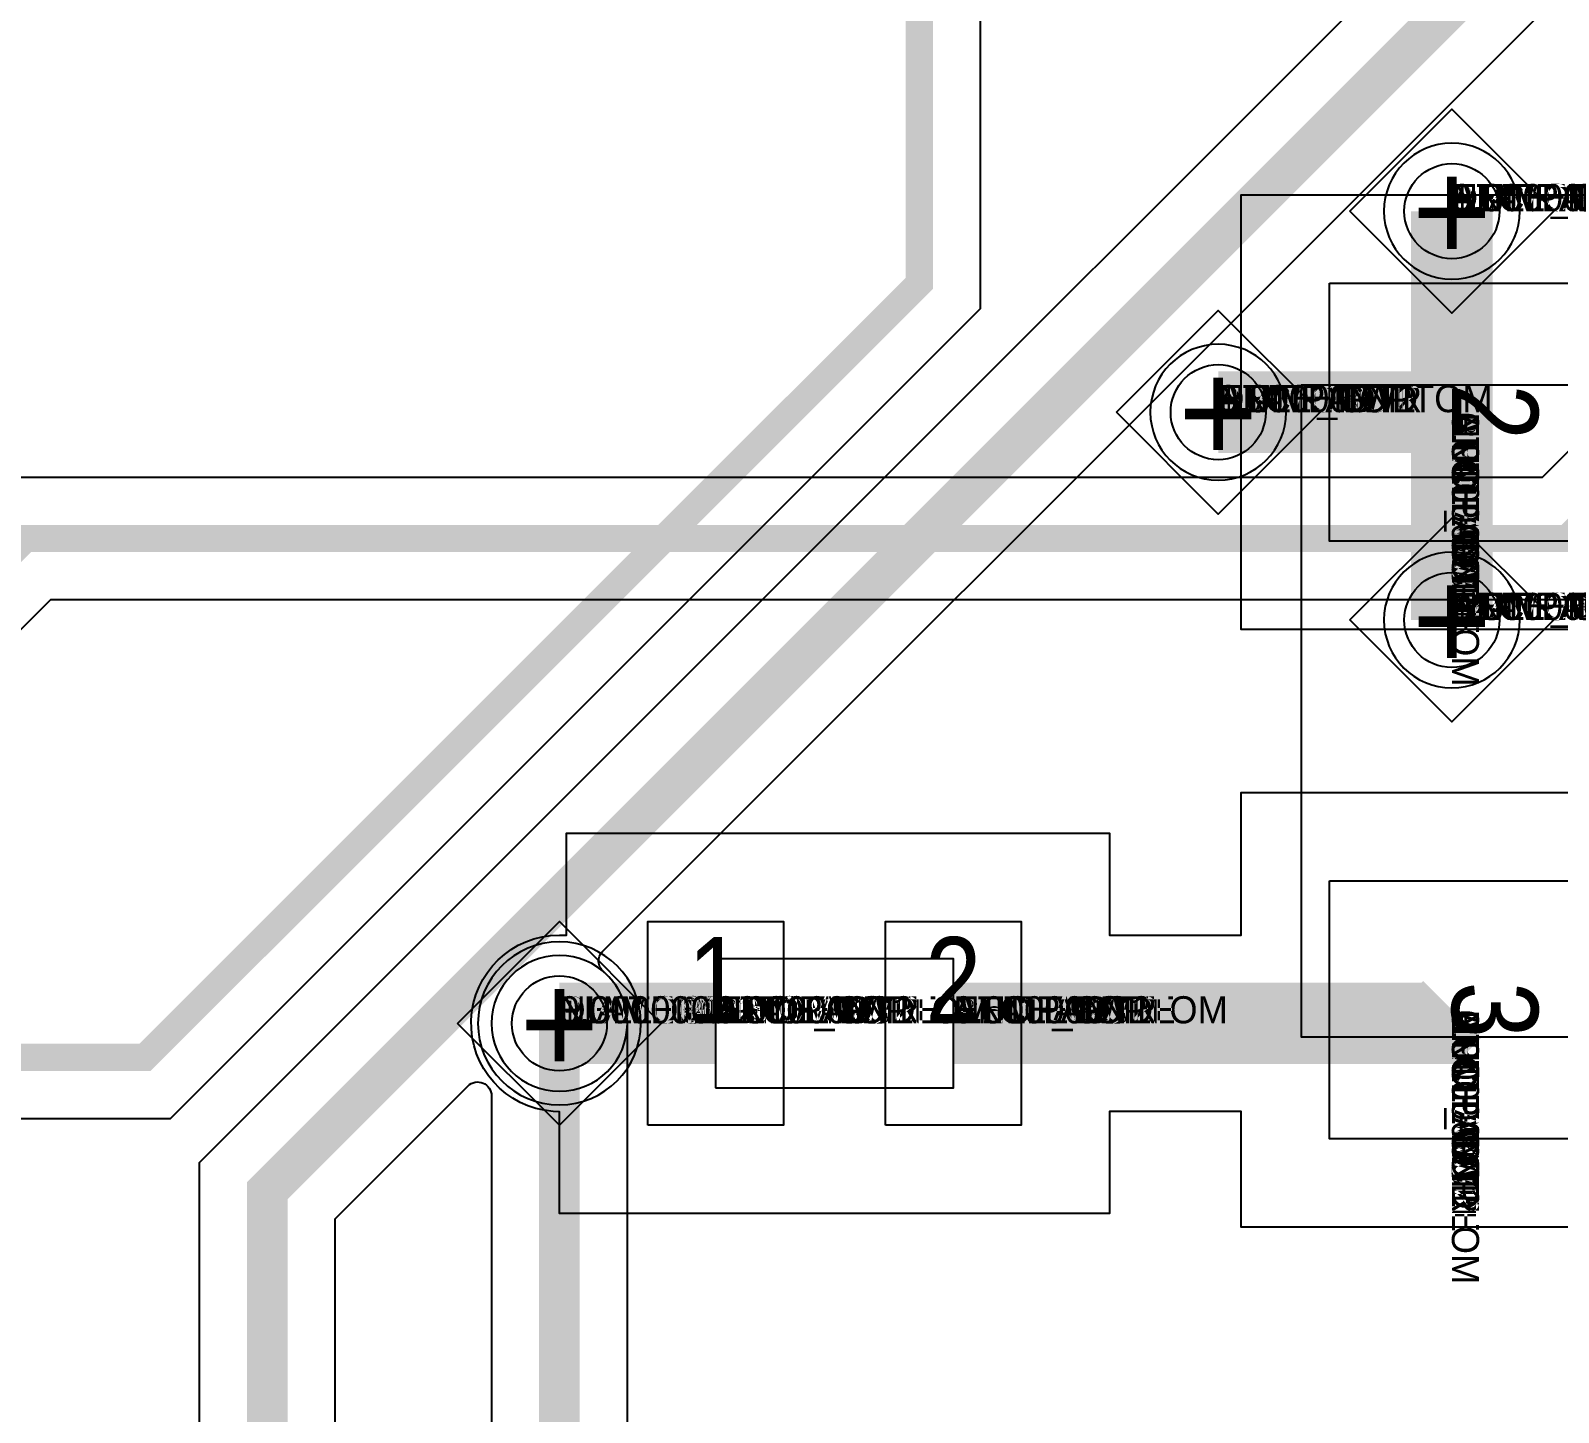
# Model space of a CAD drawing. Extents: x 0 to 323, y 0 to 320.
# Drawn here: x 72.96 to 84.2, y 88.64 to 98.81 of the extents above; entities that cross this region are included whole.
import ezdxf
from ezdxf.enums import TextEntityAlignment as Align

# ---------------------------------------------------------------- set-up
doc = ezdxf.new("R2010")
doc.units = 0
doc.header["$MEASUREMENT"] = 0
doc.layers.get('0').update_dxf_attribs({"linetype": 'CONTINUOUS'})
for name, color, linetype in [('CDN_FIGURES', 7, 'CONTINUOUS'), ('ETCH_BOTTOM', 7, 'CONTINUOUS'), ('ETCH_GND', 3, 'CONTINUOUS'), ('ETCH_INT1', 4, 'CONTINUOUS'), ('ETCH_INT2', 5, 'CONTINUOUS'), ('ETCH_PWR', 6, 'CONTINUOUS'), ('ETCH_TOP', 2, 'CONTINUOUS'), ('MANUFACTURING_NCLEGEND-1-6', 8, 'CONTINUOUS'), ('PACKAGE_GEOMETRY_ASSEMBLY_TOP', 11, 'CONTINUOUS'), ('PACKAGE_GEOMETRY_PIN_NUMBER', 9, 'CONTINUOUS')]:
    doc.layers.add(name, color=color, linetype=linetype)

# ---------------------------------------------------------------- blocks, each defined once
blk = doc.blocks.new('PAD_INFO')
for tag in ['SHAPE_TYPE', 'PAD_HEIGHT', 'PAD_LAYER', 'PAD_TYPE', 'PAD_WIDTH']:
    blk.add_attdef(tag, (0, 0), '', height=0.2)
at = {"flags": 2}
blk.add_attdef('CDN_TYPE', (0, 0), '', height=0.2, dxfattribs=at)
blk = doc.blocks.new('DRILL_INFO')
at = {"flags": 2}
blk.add_attdef('CDN_TYPE', (0, 0), '', height=0.2, dxfattribs=at)
for tag in ['FSHAPE', 'FCHAR', 'DRILL_HEIGHT', 'DIAMETER', 'PLATED', 'DRILL_WIDTH']:
    blk.add_attdef(tag, (0, 0), '', height=0.2)
blk = doc.blocks.new('VIA0700X0300')
at = {"layer": 'ETCH_BOTTOM'}
blk.add_circle((0, 0), 0.35, dxfattribs=at)
at = {"layer": 'ETCH_GND'}
blk.add_circle((0, 0), 0.35, dxfattribs=at)
at = {"layer": 'ETCH_INT1'}
blk.add_circle((0, 0), 0.35, dxfattribs=at)
at = {"layer": 'ETCH_INT2'}
blk.add_circle((0, 0), 0.35, dxfattribs=at)
at = {"layer": 'ETCH_PWR'}
blk.add_circle((0, 0), 0.35, dxfattribs=at)
at = {"layer": 'ETCH_TOP'}
blk.add_circle((0, 0), 0.35, dxfattribs=at)
ref = blk.add_blockref('PAD_INFO', (0, 0))
ref.add_attrib('PAD_LAYER', 'ETCH_TOP', (0, 0), dxfattribs={"height": 0.2})
ref.add_attrib('SHAPE_TYPE', 'NULL', (0, 0), dxfattribs={"height": 0.2})
ref.add_attrib('PAD_TYPE', 'ANTIPAD', (0, 0), dxfattribs={"height": 0.2})
ref.add_attrib('PAD_WIDTH', '0.000000', (0, 0), dxfattribs={"height": 0.2})
ref.add_attrib('PAD_HEIGHT', '0.000000', (0, 0), dxfattribs={"height": 0.2})
ref = blk.add_blockref('PAD_INFO', (0, 0))
ref.add_attrib('PAD_LAYER', 'ETCH_GND', (0, 0), dxfattribs={"height": 0.2})
ref.add_attrib('SHAPE_TYPE', 'NULL', (0, 0), dxfattribs={"height": 0.2})
ref.add_attrib('PAD_TYPE', 'ANTIPAD', (0, 0), dxfattribs={"height": 0.2})
ref.add_attrib('PAD_WIDTH', '0.000000', (0, 0), dxfattribs={"height": 0.2})
ref.add_attrib('PAD_HEIGHT', '0.000000', (0, 0), dxfattribs={"height": 0.2})
ref = blk.add_blockref('PAD_INFO', (0, 0))
ref.add_attrib('PAD_LAYER', 'ETCH_INT1', (0, 0), dxfattribs={"height": 0.2})
ref.add_attrib('SHAPE_TYPE', 'NULL', (0, 0), dxfattribs={"height": 0.2})
ref.add_attrib('PAD_TYPE', 'ANTIPAD', (0, 0), dxfattribs={"height": 0.2})
ref.add_attrib('PAD_WIDTH', '0.000000', (0, 0), dxfattribs={"height": 0.2})
ref.add_attrib('PAD_HEIGHT', '0.000000', (0, 0), dxfattribs={"height": 0.2})
ref = blk.add_blockref('PAD_INFO', (0, 0))
ref.add_attrib('PAD_LAYER', 'ETCH_INT2', (0, 0), dxfattribs={"height": 0.2})
ref.add_attrib('SHAPE_TYPE', 'NULL', (0, 0), dxfattribs={"height": 0.2})
ref.add_attrib('PAD_TYPE', 'ANTIPAD', (0, 0), dxfattribs={"height": 0.2})
ref.add_attrib('PAD_WIDTH', '0.000000', (0, 0), dxfattribs={"height": 0.2})
ref.add_attrib('PAD_HEIGHT', '0.000000', (0, 0), dxfattribs={"height": 0.2})
ref = blk.add_blockref('PAD_INFO', (0, 0))
ref.add_attrib('PAD_LAYER', 'ETCH_PWR', (0, 0), dxfattribs={"height": 0.2})
ref.add_attrib('SHAPE_TYPE', 'NULL', (0, 0), dxfattribs={"height": 0.2})
ref.add_attrib('PAD_TYPE', 'ANTIPAD', (0, 0), dxfattribs={"height": 0.2})
ref.add_attrib('PAD_WIDTH', '0.000000', (0, 0), dxfattribs={"height": 0.2})
ref.add_attrib('PAD_HEIGHT', '0.000000', (0, 0), dxfattribs={"height": 0.2})
ref = blk.add_blockref('PAD_INFO', (0, 0))
ref.add_attrib('PAD_LAYER', 'ETCH_BOTTOM', (0, 0), dxfattribs={"height": 0.2})
ref.add_attrib('SHAPE_TYPE', 'NULL', (0, 0), dxfattribs={"height": 0.2})
ref.add_attrib('PAD_TYPE', 'ANTIPAD', (0, 0), dxfattribs={"height": 0.2})
ref.add_attrib('PAD_WIDTH', '0.000000', (0, 0), dxfattribs={"height": 0.2})
ref.add_attrib('PAD_HEIGHT', '0.000000', (0, 0), dxfattribs={"height": 0.2})
ref = blk.add_blockref('PAD_INFO', (0, 0))
ref.add_attrib('PAD_LAYER', 'ETCH_TOP', (0, 0), dxfattribs={"height": 0.2})
ref.add_attrib('SHAPE_TYPE', 'NULL', (0, 0), dxfattribs={"height": 0.2})
ref.add_attrib('PAD_TYPE', 'THERMAL', (0, 0), dxfattribs={"height": 0.2})
ref.add_attrib('PAD_WIDTH', '0.000000', (0, 0), dxfattribs={"height": 0.2})
ref.add_attrib('PAD_HEIGHT', '0.000000', (0, 0), dxfattribs={"height": 0.2})
ref = blk.add_blockref('PAD_INFO', (0, 0))
ref.add_attrib('PAD_LAYER', 'ETCH_GND', (0, 0), dxfattribs={"height": 0.2})
ref.add_attrib('SHAPE_TYPE', 'NULL', (0, 0), dxfattribs={"height": 0.2})
ref.add_attrib('PAD_TYPE', 'THERMAL', (0, 0), dxfattribs={"height": 0.2})
ref.add_attrib('PAD_WIDTH', '0.000000', (0, 0), dxfattribs={"height": 0.2})
ref.add_attrib('PAD_HEIGHT', '0.000000', (0, 0), dxfattribs={"height": 0.2})
ref = blk.add_blockref('PAD_INFO', (0, 0))
ref.add_attrib('PAD_LAYER', 'ETCH_INT1', (0, 0), dxfattribs={"height": 0.2})
ref.add_attrib('SHAPE_TYPE', 'NULL', (0, 0), dxfattribs={"height": 0.2})
ref.add_attrib('PAD_TYPE', 'THERMAL', (0, 0), dxfattribs={"height": 0.2})
ref.add_attrib('PAD_WIDTH', '0.000000', (0, 0), dxfattribs={"height": 0.2})
ref.add_attrib('PAD_HEIGHT', '0.000000', (0, 0), dxfattribs={"height": 0.2})
ref = blk.add_blockref('PAD_INFO', (0, 0))
ref.add_attrib('PAD_LAYER', 'ETCH_INT2', (0, 0), dxfattribs={"height": 0.2})
ref.add_attrib('SHAPE_TYPE', 'NULL', (0, 0), dxfattribs={"height": 0.2})
ref.add_attrib('PAD_TYPE', 'THERMAL', (0, 0), dxfattribs={"height": 0.2})
ref.add_attrib('PAD_WIDTH', '0.000000', (0, 0), dxfattribs={"height": 0.2})
ref.add_attrib('PAD_HEIGHT', '0.000000', (0, 0), dxfattribs={"height": 0.2})
ref = blk.add_blockref('PAD_INFO', (0, 0))
ref.add_attrib('PAD_LAYER', 'ETCH_PWR', (0, 0), dxfattribs={"height": 0.2})
ref.add_attrib('SHAPE_TYPE', 'NULL', (0, 0), dxfattribs={"height": 0.2})
ref.add_attrib('PAD_TYPE', 'THERMAL', (0, 0), dxfattribs={"height": 0.2})
ref.add_attrib('PAD_WIDTH', '0.000000', (0, 0), dxfattribs={"height": 0.2})
ref.add_attrib('PAD_HEIGHT', '0.000000', (0, 0), dxfattribs={"height": 0.2})
ref = blk.add_blockref('PAD_INFO', (0, 0))
ref.add_attrib('PAD_LAYER', 'ETCH_BOTTOM', (0, 0), dxfattribs={"height": 0.2})
ref.add_attrib('SHAPE_TYPE', 'NULL', (0, 0), dxfattribs={"height": 0.2})
ref.add_attrib('PAD_TYPE', 'THERMAL', (0, 0), dxfattribs={"height": 0.2})
ref.add_attrib('PAD_WIDTH', '0.000000', (0, 0), dxfattribs={"height": 0.2})
ref.add_attrib('PAD_HEIGHT', '0.000000', (0, 0), dxfattribs={"height": 0.2})
ref = blk.add_blockref('PAD_INFO', (0, 0))
ref.add_attrib('PAD_LAYER', 'ETCH_TOP', (0, 0), dxfattribs={"height": 0.2})
ref.add_attrib('SHAPE_TYPE', 'CIRCLE', (0, 0), dxfattribs={"height": 0.2})
ref.add_attrib('PAD_TYPE', 'REGULAR', (0, 0), dxfattribs={"height": 0.2})
ref.add_attrib('PAD_WIDTH', '0.700000', (0, 0), dxfattribs={"height": 0.2})
ref.add_attrib('PAD_HEIGHT', '0.700000', (0, 0), dxfattribs={"height": 0.2})
ref = blk.add_blockref('PAD_INFO', (0, 0))
ref.add_attrib('PAD_LAYER', 'ETCH_GND', (0, 0), dxfattribs={"height": 0.2})
ref.add_attrib('SHAPE_TYPE', 'CIRCLE', (0, 0), dxfattribs={"height": 0.2})
ref.add_attrib('PAD_TYPE', 'REGULAR', (0, 0), dxfattribs={"height": 0.2})
ref.add_attrib('PAD_WIDTH', '0.700000', (0, 0), dxfattribs={"height": 0.2})
ref.add_attrib('PAD_HEIGHT', '0.700000', (0, 0), dxfattribs={"height": 0.2})
ref = blk.add_blockref('PAD_INFO', (0, 0))
ref.add_attrib('PAD_LAYER', 'ETCH_INT1', (0, 0), dxfattribs={"height": 0.2})
ref.add_attrib('SHAPE_TYPE', 'CIRCLE', (0, 0), dxfattribs={"height": 0.2})
ref.add_attrib('PAD_TYPE', 'REGULAR', (0, 0), dxfattribs={"height": 0.2})
ref.add_attrib('PAD_WIDTH', '0.700000', (0, 0), dxfattribs={"height": 0.2})
ref.add_attrib('PAD_HEIGHT', '0.700000', (0, 0), dxfattribs={"height": 0.2})
ref = blk.add_blockref('PAD_INFO', (0, 0))
ref.add_attrib('PAD_LAYER', 'ETCH_INT2', (0, 0), dxfattribs={"height": 0.2})
ref.add_attrib('SHAPE_TYPE', 'CIRCLE', (0, 0), dxfattribs={"height": 0.2})
ref.add_attrib('PAD_TYPE', 'REGULAR', (0, 0), dxfattribs={"height": 0.2})
ref.add_attrib('PAD_WIDTH', '0.700000', (0, 0), dxfattribs={"height": 0.2})
ref.add_attrib('PAD_HEIGHT', '0.700000', (0, 0), dxfattribs={"height": 0.2})
ref = blk.add_blockref('PAD_INFO', (0, 0))
ref.add_attrib('PAD_LAYER', 'ETCH_PWR', (0, 0), dxfattribs={"height": 0.2})
ref.add_attrib('SHAPE_TYPE', 'CIRCLE', (0, 0), dxfattribs={"height": 0.2})
ref.add_attrib('PAD_TYPE', 'REGULAR', (0, 0), dxfattribs={"height": 0.2})
ref.add_attrib('PAD_WIDTH', '0.700000', (0, 0), dxfattribs={"height": 0.2})
ref.add_attrib('PAD_HEIGHT', '0.700000', (0, 0), dxfattribs={"height": 0.2})
ref = blk.add_blockref('PAD_INFO', (0, 0))
ref.add_attrib('PAD_LAYER', 'ETCH_BOTTOM', (0, 0), dxfattribs={"height": 0.2})
ref.add_attrib('SHAPE_TYPE', 'CIRCLE', (0, 0), dxfattribs={"height": 0.2})
ref.add_attrib('PAD_TYPE', 'REGULAR', (0, 0), dxfattribs={"height": 0.2})
ref.add_attrib('PAD_WIDTH', '0.700000', (0, 0), dxfattribs={"height": 0.2})
ref.add_attrib('PAD_HEIGHT', '0.700000', (0, 0), dxfattribs={"height": 0.2})
ref = blk.add_blockref('DRILL_INFO', (0, 0))
ref.add_attrib('DIAMETER', '0.300000', (0, 0), dxfattribs={"height": 0.2})
ref.add_attrib('PLATED', 'PLATED', (0, 0), dxfattribs={"height": 0.2})
ref.add_attrib('FSHAPE', 'DIAMOND', (0, 0), dxfattribs={"height": 0.2})
ref.add_attrib('FCHAR', '+', (0, 0), dxfattribs={"height": 0.2})
ref.add_attrib('DRILL_WIDTH', '1.500000', (0, 0), dxfattribs={"height": 0.2})
ref.add_attrib('DRILL_HEIGHT', '1.500000', (0, 0), dxfattribs={"height": 0.2})
for tag in ['CDN_TYPE', 'PIN']:
    blk.add_attdef(tag, (0, 0), '', height=0.2)
at = {"flags": 2}
for tag in ['PSTKNAME', 'BBV']:
    blk.add_attdef(tag, (0, 0), '', height=0.2, dxfattribs=at)
blk = doc.blocks.new('FIGURE_DIAMOND')
at = {"layer": 'CDN_FIGURES'}
blk.add_lwpolyline([(-0.5, 0), (0, 0.5), (0.5, 0), (0, -0.5)], close=True, dxfattribs=at)
blk = doc.blocks.new('RC1900X1800TS')
at = {"layer": 'ETCH_TOP'}
blk.add_lwpolyline([(-0.95, -0.9), (-0.95, 0.9), (0.95, 0.9), (0.95, -0.9)], close=True, dxfattribs=at)
ref = blk.add_blockref('PAD_INFO', (0, 0))
ref.add_attrib('PAD_LAYER', 'ETCH_TOP', (0, 0), dxfattribs={"height": 0.2})
ref.add_attrib('SHAPE_TYPE', 'NULL', (0, 0), dxfattribs={"height": 0.2})
ref.add_attrib('PAD_TYPE', 'ANTIPAD', (0, 0), dxfattribs={"height": 0.2})
ref.add_attrib('PAD_WIDTH', '0.000000', (0, 0), dxfattribs={"height": 0.2})
ref.add_attrib('PAD_HEIGHT', '0.000000', (0, 0), dxfattribs={"height": 0.2})
ref = blk.add_blockref('PAD_INFO', (0, 0))
ref.add_attrib('PAD_LAYER', 'ETCH_GND', (0, 0), dxfattribs={"height": 0.2})
ref.add_attrib('SHAPE_TYPE', 'NULL', (0, 0), dxfattribs={"height": 0.2})
ref.add_attrib('PAD_TYPE', 'ANTIPAD', (0, 0), dxfattribs={"height": 0.2})
ref.add_attrib('PAD_WIDTH', '0.000000', (0, 0), dxfattribs={"height": 0.2})
ref.add_attrib('PAD_HEIGHT', '0.000000', (0, 0), dxfattribs={"height": 0.2})
ref = blk.add_blockref('PAD_INFO', (0, 0))
ref.add_attrib('PAD_LAYER', 'ETCH_INT1', (0, 0), dxfattribs={"height": 0.2})
ref.add_attrib('SHAPE_TYPE', 'NULL', (0, 0), dxfattribs={"height": 0.2})
ref.add_attrib('PAD_TYPE', 'ANTIPAD', (0, 0), dxfattribs={"height": 0.2})
ref.add_attrib('PAD_WIDTH', '0.000000', (0, 0), dxfattribs={"height": 0.2})
ref.add_attrib('PAD_HEIGHT', '0.000000', (0, 0), dxfattribs={"height": 0.2})
ref = blk.add_blockref('PAD_INFO', (0, 0))
ref.add_attrib('PAD_LAYER', 'ETCH_INT2', (0, 0), dxfattribs={"height": 0.2})
ref.add_attrib('SHAPE_TYPE', 'NULL', (0, 0), dxfattribs={"height": 0.2})
ref.add_attrib('PAD_TYPE', 'ANTIPAD', (0, 0), dxfattribs={"height": 0.2})
ref.add_attrib('PAD_WIDTH', '0.000000', (0, 0), dxfattribs={"height": 0.2})
ref.add_attrib('PAD_HEIGHT', '0.000000', (0, 0), dxfattribs={"height": 0.2})
ref = blk.add_blockref('PAD_INFO', (0, 0))
ref.add_attrib('PAD_LAYER', 'ETCH_PWR', (0, 0), dxfattribs={"height": 0.2})
ref.add_attrib('SHAPE_TYPE', 'NULL', (0, 0), dxfattribs={"height": 0.2})
ref.add_attrib('PAD_TYPE', 'ANTIPAD', (0, 0), dxfattribs={"height": 0.2})
ref.add_attrib('PAD_WIDTH', '0.000000', (0, 0), dxfattribs={"height": 0.2})
ref.add_attrib('PAD_HEIGHT', '0.000000', (0, 0), dxfattribs={"height": 0.2})
ref = blk.add_blockref('PAD_INFO', (0, 0))
ref.add_attrib('PAD_LAYER', 'ETCH_BOTTOM', (0, 0), dxfattribs={"height": 0.2})
ref.add_attrib('SHAPE_TYPE', 'NULL', (0, 0), dxfattribs={"height": 0.2})
ref.add_attrib('PAD_TYPE', 'ANTIPAD', (0, 0), dxfattribs={"height": 0.2})
ref.add_attrib('PAD_WIDTH', '0.000000', (0, 0), dxfattribs={"height": 0.2})
ref.add_attrib('PAD_HEIGHT', '0.000000', (0, 0), dxfattribs={"height": 0.2})
ref = blk.add_blockref('PAD_INFO', (0, 0))
ref.add_attrib('PAD_LAYER', 'ETCH_TOP', (0, 0), dxfattribs={"height": 0.2})
ref.add_attrib('SHAPE_TYPE', 'NULL', (0, 0), dxfattribs={"height": 0.2})
ref.add_attrib('PAD_TYPE', 'THERMAL', (0, 0), dxfattribs={"height": 0.2})
ref.add_attrib('PAD_WIDTH', '0.000000', (0, 0), dxfattribs={"height": 0.2})
ref.add_attrib('PAD_HEIGHT', '0.000000', (0, 0), dxfattribs={"height": 0.2})
ref = blk.add_blockref('PAD_INFO', (0, 0))
ref.add_attrib('PAD_LAYER', 'ETCH_GND', (0, 0), dxfattribs={"height": 0.2})
ref.add_attrib('SHAPE_TYPE', 'NULL', (0, 0), dxfattribs={"height": 0.2})
ref.add_attrib('PAD_TYPE', 'THERMAL', (0, 0), dxfattribs={"height": 0.2})
ref.add_attrib('PAD_WIDTH', '0.000000', (0, 0), dxfattribs={"height": 0.2})
ref.add_attrib('PAD_HEIGHT', '0.000000', (0, 0), dxfattribs={"height": 0.2})
ref = blk.add_blockref('PAD_INFO', (0, 0))
ref.add_attrib('PAD_LAYER', 'ETCH_INT1', (0, 0), dxfattribs={"height": 0.2})
ref.add_attrib('SHAPE_TYPE', 'NULL', (0, 0), dxfattribs={"height": 0.2})
ref.add_attrib('PAD_TYPE', 'THERMAL', (0, 0), dxfattribs={"height": 0.2})
ref.add_attrib('PAD_WIDTH', '0.000000', (0, 0), dxfattribs={"height": 0.2})
ref.add_attrib('PAD_HEIGHT', '0.000000', (0, 0), dxfattribs={"height": 0.2})
ref = blk.add_blockref('PAD_INFO', (0, 0))
ref.add_attrib('PAD_LAYER', 'ETCH_INT2', (0, 0), dxfattribs={"height": 0.2})
ref.add_attrib('SHAPE_TYPE', 'NULL', (0, 0), dxfattribs={"height": 0.2})
ref.add_attrib('PAD_TYPE', 'THERMAL', (0, 0), dxfattribs={"height": 0.2})
ref.add_attrib('PAD_WIDTH', '0.000000', (0, 0), dxfattribs={"height": 0.2})
ref.add_attrib('PAD_HEIGHT', '0.000000', (0, 0), dxfattribs={"height": 0.2})
ref = blk.add_blockref('PAD_INFO', (0, 0))
ref.add_attrib('PAD_LAYER', 'ETCH_PWR', (0, 0), dxfattribs={"height": 0.2})
ref.add_attrib('SHAPE_TYPE', 'NULL', (0, 0), dxfattribs={"height": 0.2})
ref.add_attrib('PAD_TYPE', 'THERMAL', (0, 0), dxfattribs={"height": 0.2})
ref.add_attrib('PAD_WIDTH', '0.000000', (0, 0), dxfattribs={"height": 0.2})
ref.add_attrib('PAD_HEIGHT', '0.000000', (0, 0), dxfattribs={"height": 0.2})
ref = blk.add_blockref('PAD_INFO', (0, 0))
ref.add_attrib('PAD_LAYER', 'ETCH_BOTTOM', (0, 0), dxfattribs={"height": 0.2})
ref.add_attrib('SHAPE_TYPE', 'NULL', (0, 0), dxfattribs={"height": 0.2})
ref.add_attrib('PAD_TYPE', 'THERMAL', (0, 0), dxfattribs={"height": 0.2})
ref.add_attrib('PAD_WIDTH', '0.000000', (0, 0), dxfattribs={"height": 0.2})
ref.add_attrib('PAD_HEIGHT', '0.000000', (0, 0), dxfattribs={"height": 0.2})
ref = blk.add_blockref('PAD_INFO', (0, 0))
ref.add_attrib('PAD_LAYER', 'ETCH_GND', (0, 0), dxfattribs={"height": 0.2})
ref.add_attrib('SHAPE_TYPE', 'NULL', (0, 0), dxfattribs={"height": 0.2})
ref.add_attrib('PAD_TYPE', 'REGULAR', (0, 0), dxfattribs={"height": 0.2})
ref.add_attrib('PAD_WIDTH', '0.000000', (0, 0), dxfattribs={"height": 0.2})
ref.add_attrib('PAD_HEIGHT', '0.000000', (0, 0), dxfattribs={"height": 0.2})
ref = blk.add_blockref('PAD_INFO', (0, 0))
ref.add_attrib('PAD_LAYER', 'ETCH_INT1', (0, 0), dxfattribs={"height": 0.2})
ref.add_attrib('SHAPE_TYPE', 'NULL', (0, 0), dxfattribs={"height": 0.2})
ref.add_attrib('PAD_TYPE', 'REGULAR', (0, 0), dxfattribs={"height": 0.2})
ref.add_attrib('PAD_WIDTH', '0.000000', (0, 0), dxfattribs={"height": 0.2})
ref.add_attrib('PAD_HEIGHT', '0.000000', (0, 0), dxfattribs={"height": 0.2})
ref = blk.add_blockref('PAD_INFO', (0, 0))
ref.add_attrib('PAD_LAYER', 'ETCH_INT2', (0, 0), dxfattribs={"height": 0.2})
ref.add_attrib('SHAPE_TYPE', 'NULL', (0, 0), dxfattribs={"height": 0.2})
ref.add_attrib('PAD_TYPE', 'REGULAR', (0, 0), dxfattribs={"height": 0.2})
ref.add_attrib('PAD_WIDTH', '0.000000', (0, 0), dxfattribs={"height": 0.2})
ref.add_attrib('PAD_HEIGHT', '0.000000', (0, 0), dxfattribs={"height": 0.2})
ref = blk.add_blockref('PAD_INFO', (0, 0))
ref.add_attrib('PAD_LAYER', 'ETCH_PWR', (0, 0), dxfattribs={"height": 0.2})
ref.add_attrib('SHAPE_TYPE', 'NULL', (0, 0), dxfattribs={"height": 0.2})
ref.add_attrib('PAD_TYPE', 'REGULAR', (0, 0), dxfattribs={"height": 0.2})
ref.add_attrib('PAD_WIDTH', '0.000000', (0, 0), dxfattribs={"height": 0.2})
ref.add_attrib('PAD_HEIGHT', '0.000000', (0, 0), dxfattribs={"height": 0.2})
ref = blk.add_blockref('PAD_INFO', (0, 0))
ref.add_attrib('PAD_LAYER', 'ETCH_BOTTOM', (0, 0), dxfattribs={"height": 0.2})
ref.add_attrib('SHAPE_TYPE', 'NULL', (0, 0), dxfattribs={"height": 0.2})
ref.add_attrib('PAD_TYPE', 'REGULAR', (0, 0), dxfattribs={"height": 0.2})
ref.add_attrib('PAD_WIDTH', '0.000000', (0, 0), dxfattribs={"height": 0.2})
ref.add_attrib('PAD_HEIGHT', '0.000000', (0, 0), dxfattribs={"height": 0.2})
ref = blk.add_blockref('DRILL_INFO', (0, 0))
ref.add_attrib('DIAMETER', '0.000000', (0, 0), dxfattribs={"height": 0.2})
ref.add_attrib('PLATED', 'PLATED', (0, 0), dxfattribs={"height": 0.2})
ref.add_attrib('FSHAPE', 'NULL', (0, 0), dxfattribs={"height": 0.2})
ref.add_attrib('DRILL_WIDTH', '0.000000', (0, 0), dxfattribs={"height": 0.2})
ref.add_attrib('DRILL_HEIGHT', '0.000000', (0, 0), dxfattribs={"height": 0.2})
ref = blk.add_blockref('PAD_INFO', (0, 0))
ref.add_attrib('PAD_LAYER', 'ETCH_TOP', (0, 0), dxfattribs={"height": 0.2})
ref.add_attrib('SHAPE_TYPE', 'RECTANGLE', (0, 0), dxfattribs={"height": 0.2})
ref.add_attrib('PAD_TYPE', 'REGULAR', (0, 0), dxfattribs={"height": 0.2})
ref.add_attrib('PAD_WIDTH', '1.900000', (0, 0), dxfattribs={"height": 0.2})
ref.add_attrib('PAD_HEIGHT', '1.800000', (0, 0), dxfattribs={"height": 0.2})
for tag in ['CDN_TYPE', 'PIN']:
    blk.add_attdef(tag, (0, 0), '', height=0.2)
at = {"flags": 2}
for tag in ['PSTKNAME', 'BBV']:
    blk.add_attdef(tag, (0, 0), '', height=0.2, dxfattribs=at)
blk = doc.blocks.new('F236')
at = {"layer": 'PACKAGE_GEOMETRY_ASSEMBLY_TOP'}
blk.add_lwpolyline([(-0.2, -6.19), (4.6, -6.19), (4.6, 1.11), (-0.2, 1.11)], close=True, dxfattribs=at)
at = {"layer": 'ETCH_TOP'}
ref = blk.add_blockref('RC1900X1800TS', (0, -5.08), dxfattribs=at)
ref.add_attrib('CDN_TYPE', 'PIN', (0, 0), dxfattribs={"height": 0.2})
ref.add_attrib('PIN', '2', (0, 0), dxfattribs={"height": 0.2})
ref = blk.add_blockref('RC1900X1800TS', (4.4, -5.08), dxfattribs=at)
ref.add_attrib('CDN_TYPE', 'PIN', (0, 0), dxfattribs={"height": 0.2})
ref.add_attrib('PIN', '3', (0, 0), dxfattribs={"height": 0.2})
at = {"flags": 2}
for tag in ['SYMBOL_TYPE', 'CDN_TYPE', 'REFDES']:
    blk.add_attdef(tag, (0, 0), '', height=0.2, dxfattribs=at)
blk = doc.blocks.new('RC1000X1500TS')
at = {"layer": 'ETCH_TOP'}
blk.add_lwpolyline([(-0.5, -0.75), (-0.5, 0.75), (0.5, 0.75), (0.5, -0.75)], close=True, dxfattribs=at)
ref = blk.add_blockref('PAD_INFO', (0, 0))
ref.add_attrib('PAD_LAYER', 'ETCH_TOP', (0, 0), dxfattribs={"height": 0.2})
ref.add_attrib('SHAPE_TYPE', 'NULL', (0, 0), dxfattribs={"height": 0.2})
ref.add_attrib('PAD_TYPE', 'ANTIPAD', (0, 0), dxfattribs={"height": 0.2})
ref.add_attrib('PAD_WIDTH', '0.000000', (0, 0), dxfattribs={"height": 0.2})
ref.add_attrib('PAD_HEIGHT', '0.000000', (0, 0), dxfattribs={"height": 0.2})
ref = blk.add_blockref('PAD_INFO', (0, 0))
ref.add_attrib('PAD_LAYER', 'ETCH_GND', (0, 0), dxfattribs={"height": 0.2})
ref.add_attrib('SHAPE_TYPE', 'NULL', (0, 0), dxfattribs={"height": 0.2})
ref.add_attrib('PAD_TYPE', 'ANTIPAD', (0, 0), dxfattribs={"height": 0.2})
ref.add_attrib('PAD_WIDTH', '0.000000', (0, 0), dxfattribs={"height": 0.2})
ref.add_attrib('PAD_HEIGHT', '0.000000', (0, 0), dxfattribs={"height": 0.2})
ref = blk.add_blockref('PAD_INFO', (0, 0))
ref.add_attrib('PAD_LAYER', 'ETCH_INT1', (0, 0), dxfattribs={"height": 0.2})
ref.add_attrib('SHAPE_TYPE', 'NULL', (0, 0), dxfattribs={"height": 0.2})
ref.add_attrib('PAD_TYPE', 'ANTIPAD', (0, 0), dxfattribs={"height": 0.2})
ref.add_attrib('PAD_WIDTH', '0.000000', (0, 0), dxfattribs={"height": 0.2})
ref.add_attrib('PAD_HEIGHT', '0.000000', (0, 0), dxfattribs={"height": 0.2})
ref = blk.add_blockref('PAD_INFO', (0, 0))
ref.add_attrib('PAD_LAYER', 'ETCH_INT2', (0, 0), dxfattribs={"height": 0.2})
ref.add_attrib('SHAPE_TYPE', 'NULL', (0, 0), dxfattribs={"height": 0.2})
ref.add_attrib('PAD_TYPE', 'ANTIPAD', (0, 0), dxfattribs={"height": 0.2})
ref.add_attrib('PAD_WIDTH', '0.000000', (0, 0), dxfattribs={"height": 0.2})
ref.add_attrib('PAD_HEIGHT', '0.000000', (0, 0), dxfattribs={"height": 0.2})
ref = blk.add_blockref('PAD_INFO', (0, 0))
ref.add_attrib('PAD_LAYER', 'ETCH_PWR', (0, 0), dxfattribs={"height": 0.2})
ref.add_attrib('SHAPE_TYPE', 'NULL', (0, 0), dxfattribs={"height": 0.2})
ref.add_attrib('PAD_TYPE', 'ANTIPAD', (0, 0), dxfattribs={"height": 0.2})
ref.add_attrib('PAD_WIDTH', '0.000000', (0, 0), dxfattribs={"height": 0.2})
ref.add_attrib('PAD_HEIGHT', '0.000000', (0, 0), dxfattribs={"height": 0.2})
ref = blk.add_blockref('PAD_INFO', (0, 0))
ref.add_attrib('PAD_LAYER', 'ETCH_BOTTOM', (0, 0), dxfattribs={"height": 0.2})
ref.add_attrib('SHAPE_TYPE', 'NULL', (0, 0), dxfattribs={"height": 0.2})
ref.add_attrib('PAD_TYPE', 'ANTIPAD', (0, 0), dxfattribs={"height": 0.2})
ref.add_attrib('PAD_WIDTH', '0.000000', (0, 0), dxfattribs={"height": 0.2})
ref.add_attrib('PAD_HEIGHT', '0.000000', (0, 0), dxfattribs={"height": 0.2})
ref = blk.add_blockref('PAD_INFO', (0, 0))
ref.add_attrib('PAD_LAYER', 'ETCH_TOP', (0, 0), dxfattribs={"height": 0.2})
ref.add_attrib('SHAPE_TYPE', 'NULL', (0, 0), dxfattribs={"height": 0.2})
ref.add_attrib('PAD_TYPE', 'THERMAL', (0, 0), dxfattribs={"height": 0.2})
ref.add_attrib('PAD_WIDTH', '0.000000', (0, 0), dxfattribs={"height": 0.2})
ref.add_attrib('PAD_HEIGHT', '0.000000', (0, 0), dxfattribs={"height": 0.2})
ref = blk.add_blockref('PAD_INFO', (0, 0))
ref.add_attrib('PAD_LAYER', 'ETCH_GND', (0, 0), dxfattribs={"height": 0.2})
ref.add_attrib('SHAPE_TYPE', 'NULL', (0, 0), dxfattribs={"height": 0.2})
ref.add_attrib('PAD_TYPE', 'THERMAL', (0, 0), dxfattribs={"height": 0.2})
ref.add_attrib('PAD_WIDTH', '0.000000', (0, 0), dxfattribs={"height": 0.2})
ref.add_attrib('PAD_HEIGHT', '0.000000', (0, 0), dxfattribs={"height": 0.2})
ref = blk.add_blockref('PAD_INFO', (0, 0))
ref.add_attrib('PAD_LAYER', 'ETCH_INT1', (0, 0), dxfattribs={"height": 0.2})
ref.add_attrib('SHAPE_TYPE', 'NULL', (0, 0), dxfattribs={"height": 0.2})
ref.add_attrib('PAD_TYPE', 'THERMAL', (0, 0), dxfattribs={"height": 0.2})
ref.add_attrib('PAD_WIDTH', '0.000000', (0, 0), dxfattribs={"height": 0.2})
ref.add_attrib('PAD_HEIGHT', '0.000000', (0, 0), dxfattribs={"height": 0.2})
ref = blk.add_blockref('PAD_INFO', (0, 0))
ref.add_attrib('PAD_LAYER', 'ETCH_INT2', (0, 0), dxfattribs={"height": 0.2})
ref.add_attrib('SHAPE_TYPE', 'NULL', (0, 0), dxfattribs={"height": 0.2})
ref.add_attrib('PAD_TYPE', 'THERMAL', (0, 0), dxfattribs={"height": 0.2})
ref.add_attrib('PAD_WIDTH', '0.000000', (0, 0), dxfattribs={"height": 0.2})
ref.add_attrib('PAD_HEIGHT', '0.000000', (0, 0), dxfattribs={"height": 0.2})
ref = blk.add_blockref('PAD_INFO', (0, 0))
ref.add_attrib('PAD_LAYER', 'ETCH_PWR', (0, 0), dxfattribs={"height": 0.2})
ref.add_attrib('SHAPE_TYPE', 'NULL', (0, 0), dxfattribs={"height": 0.2})
ref.add_attrib('PAD_TYPE', 'THERMAL', (0, 0), dxfattribs={"height": 0.2})
ref.add_attrib('PAD_WIDTH', '0.000000', (0, 0), dxfattribs={"height": 0.2})
ref.add_attrib('PAD_HEIGHT', '0.000000', (0, 0), dxfattribs={"height": 0.2})
ref = blk.add_blockref('PAD_INFO', (0, 0))
ref.add_attrib('PAD_LAYER', 'ETCH_BOTTOM', (0, 0), dxfattribs={"height": 0.2})
ref.add_attrib('SHAPE_TYPE', 'NULL', (0, 0), dxfattribs={"height": 0.2})
ref.add_attrib('PAD_TYPE', 'THERMAL', (0, 0), dxfattribs={"height": 0.2})
ref.add_attrib('PAD_WIDTH', '0.000000', (0, 0), dxfattribs={"height": 0.2})
ref.add_attrib('PAD_HEIGHT', '0.000000', (0, 0), dxfattribs={"height": 0.2})
ref = blk.add_blockref('PAD_INFO', (0, 0))
ref.add_attrib('PAD_LAYER', 'ETCH_GND', (0, 0), dxfattribs={"height": 0.2})
ref.add_attrib('SHAPE_TYPE', 'NULL', (0, 0), dxfattribs={"height": 0.2})
ref.add_attrib('PAD_TYPE', 'REGULAR', (0, 0), dxfattribs={"height": 0.2})
ref.add_attrib('PAD_WIDTH', '0.000000', (0, 0), dxfattribs={"height": 0.2})
ref.add_attrib('PAD_HEIGHT', '0.000000', (0, 0), dxfattribs={"height": 0.2})
ref = blk.add_blockref('PAD_INFO', (0, 0))
ref.add_attrib('PAD_LAYER', 'ETCH_INT1', (0, 0), dxfattribs={"height": 0.2})
ref.add_attrib('SHAPE_TYPE', 'NULL', (0, 0), dxfattribs={"height": 0.2})
ref.add_attrib('PAD_TYPE', 'REGULAR', (0, 0), dxfattribs={"height": 0.2})
ref.add_attrib('PAD_WIDTH', '0.000000', (0, 0), dxfattribs={"height": 0.2})
ref.add_attrib('PAD_HEIGHT', '0.000000', (0, 0), dxfattribs={"height": 0.2})
ref = blk.add_blockref('PAD_INFO', (0, 0))
ref.add_attrib('PAD_LAYER', 'ETCH_INT2', (0, 0), dxfattribs={"height": 0.2})
ref.add_attrib('SHAPE_TYPE', 'NULL', (0, 0), dxfattribs={"height": 0.2})
ref.add_attrib('PAD_TYPE', 'REGULAR', (0, 0), dxfattribs={"height": 0.2})
ref.add_attrib('PAD_WIDTH', '0.000000', (0, 0), dxfattribs={"height": 0.2})
ref.add_attrib('PAD_HEIGHT', '0.000000', (0, 0), dxfattribs={"height": 0.2})
ref = blk.add_blockref('PAD_INFO', (0, 0))
ref.add_attrib('PAD_LAYER', 'ETCH_PWR', (0, 0), dxfattribs={"height": 0.2})
ref.add_attrib('SHAPE_TYPE', 'NULL', (0, 0), dxfattribs={"height": 0.2})
ref.add_attrib('PAD_TYPE', 'REGULAR', (0, 0), dxfattribs={"height": 0.2})
ref.add_attrib('PAD_WIDTH', '0.000000', (0, 0), dxfattribs={"height": 0.2})
ref.add_attrib('PAD_HEIGHT', '0.000000', (0, 0), dxfattribs={"height": 0.2})
ref = blk.add_blockref('PAD_INFO', (0, 0))
ref.add_attrib('PAD_LAYER', 'ETCH_BOTTOM', (0, 0), dxfattribs={"height": 0.2})
ref.add_attrib('SHAPE_TYPE', 'NULL', (0, 0), dxfattribs={"height": 0.2})
ref.add_attrib('PAD_TYPE', 'REGULAR', (0, 0), dxfattribs={"height": 0.2})
ref.add_attrib('PAD_WIDTH', '0.000000', (0, 0), dxfattribs={"height": 0.2})
ref.add_attrib('PAD_HEIGHT', '0.000000', (0, 0), dxfattribs={"height": 0.2})
ref = blk.add_blockref('DRILL_INFO', (0, 0))
ref.add_attrib('DIAMETER', '0.000000', (0, 0), dxfattribs={"height": 0.2})
ref.add_attrib('PLATED', 'PLATED', (0, 0), dxfattribs={"height": 0.2})
ref.add_attrib('FSHAPE', 'NULL', (0, 0), dxfattribs={"height": 0.2})
ref.add_attrib('DRILL_WIDTH', '0.000000', (0, 0), dxfattribs={"height": 0.2})
ref.add_attrib('DRILL_HEIGHT', '0.000000', (0, 0), dxfattribs={"height": 0.2})
ref = blk.add_blockref('PAD_INFO', (0, 0))
ref.add_attrib('PAD_LAYER', 'ETCH_TOP', (0, 0), dxfattribs={"height": 0.2})
ref.add_attrib('SHAPE_TYPE', 'RECTANGLE', (0, 0), dxfattribs={"height": 0.2})
ref.add_attrib('PAD_TYPE', 'REGULAR', (0, 0), dxfattribs={"height": 0.2})
ref.add_attrib('PAD_WIDTH', '1.000000', (0, 0), dxfattribs={"height": 0.2})
ref.add_attrib('PAD_HEIGHT', '1.500000', (0, 0), dxfattribs={"height": 0.2})
for tag in ['CDN_TYPE', 'PIN']:
    blk.add_attdef(tag, (0, 0), '', height=0.2)
at = {"flags": 2}
for tag in ['PSTKNAME', 'BBV']:
    blk.add_attdef(tag, (0, 0), '', height=0.2, dxfattribs=at)
blk = doc.blocks.new('F56')
at = {"layer": 'PACKAGE_GEOMETRY_ASSEMBLY_TOP'}
blk.add_lwpolyline([(0, -0.475), (1.75, -0.475), (1.75, 0.475), (0, 0.475)], close=True, dxfattribs=at)
at = {"layer": 'ETCH_TOP'}
ref = blk.add_blockref('RC1000X1500TS', (0, 0), dxfattribs=at)
ref.add_attrib('CDN_TYPE', 'PIN', (0, 0), dxfattribs={"height": 0.2})
ref.add_attrib('PIN', '1', (0, 0), dxfattribs={"height": 0.2})
ref = blk.add_blockref('RC1000X1500TS', (1.75, 0), dxfattribs=at)
ref.add_attrib('CDN_TYPE', 'PIN', (0, 0), dxfattribs={"height": 0.2})
ref.add_attrib('PIN', '2', (0, 0), dxfattribs={"height": 0.2})
at = {"flags": 2}
for tag in ['SYMBOL_TYPE', 'CDN_TYPE', 'REFDES']:
    blk.add_attdef(tag, (0, 0), '', height=0.2, dxfattribs=at)

msp = doc.modelspace()

# ---------------------------------------------------------------- linework, layer by layer
at = {"layer": 'ETCH_BOTTOM'}
for points, format in [([(15.552, 68.748, 0.2, 0.2, 0), (14.803, 68.748, 0.2, 0.2, 0), (14.139, 69.412, 0.2, 0.2, 0), (14.139, 70.594, 0.2, 0.2, 0), (18.5, 74.955, 0.2, 0.2, 0), (18.5, 78.099, 0.2, 0.2, 0), (21.151, 80.75, 0.2, 0.2, 0), (28.249, 80.75, 0.2, 0.2, 0), (33.05, 85.551, 0.2, 0.2, 0), (33.05, 86.644, 0.2, 0.2, 0), (35.656, 89.25, 0.2, 0.2, 0), (67.1, 89.25, 0.2, 0.2, 0), (72.92, 95.07, 0.2, 0.2, 0), (84.27, 95.07, 0.2, 0.2, 0), (86.75, 97.55, 0.2, 0.2, 0)], "xyseb"), ([(86.151, 97.587), (84.084, 95.52), (72.734, 95.52), (66.914, 89.7), (36.493, 89.7, -0.668179)], "xyb"), ([(94.254, 88.1), (71.477, 88.1, -0.604613), (71.394, 88.259, 1.905295), (70.406, 88.259, -0.604613), (70.323, 88.1), (55.15, 88.1), (55.15, 88.151, 0.227962), (54.924, 88.619, -0.709653), (54.987, 88.8), (67.286, 88.8), (73.106, 94.62), (84.456, 94.62)], "xyb")]:
    msp.add_lwpolyline(points, format=format, dxfattribs=at)
msp.add_lwpolyline([(76.85, 92.1, 1), (76.85, 90.9, 1)], format="xyb", close=True, dxfattribs=at)
at = {"layer": 'ETCH_GND'}
msp.add_lwpolyline([(77.35, 91.5, 1), (76.35, 91.5, 1)], format="xyb", close=True, dxfattribs=at)
at = {"layer": 'ETCH_INT1'}
msp.add_lwpolyline([(77.45, 91.5, 1), (76.25, 91.5, 1)], format="xyb", close=True, dxfattribs=at)
at = {"layer": 'ETCH_INT2'}
for points, format in [([(58.728, 69.802), (74.2, 85.274), (74.2, 86.163, 0.73983), (74.014, 86.22, -3.267789), (74.014, 86.78, 0.73983), (74.2, 86.837), (74.2, 90.476), (87.374, 103.65)], "xyb"), ([(122, 94.75, 0.3, 0.3, 0), (121.3, 94.75, 0.3, 0.3, 0), (112.9, 103.15, 0.3, 0.3, 0), (87.581, 103.15, 0.3, 0.3, 0), (74.7, 90.269, 0.3, 0.3, 0), (74.7, 85.067, 0.3, 0.3, 0), (57.95, 68.317, 0.3, 0.3, 0), (57.95, 57.219, 0.3, 0.3, 0), (57.35, 56.619, 0.3, 0.3, 0), (57.35, 56.5, 0.3, 0.3, 0), (53.3, 52.45, 0.3, 0.3, 0)], "xyseb"), ([(88.448, 64.187), (80.935, 71.7), (67.918, 71.7), (67.908, 71.705, 0.307308), (67.354, 71.611, -0.407694), (67.213, 71.613), (66.675, 72.15), (66.675, 72.886), (66.682, 72.898, 0.401314), (66.521, 73.57, -0.478067), (66.504, 73.727), (77.35, 84.574), (77.35, 91.5, 0.220007), (77.174, 91.881, -0.438125), (77.168, 92.03), (87.788, 102.65)], "xyb"), ([(58.7, 51.954, 0.3, 0.3, 0), (58.7, 58.881, 0.3, 0.3, 0), (58.4, 59.181, 0.3, 0.3, 0), (58.4, 67.144, 0.3, 0.3, 0), (64.406, 73.15, 0.3, 0.3, 0), (65.219, 73.15, 0.3, 0.3, 0), (76.85, 84.781, 0.3, 0.3, 0), (76.85, 91.5, 0.3, 0.3, 0)], "xyseb")]:
    msp.add_lwpolyline(points, format=format, dxfattribs=at)
msp.add_lwpolyline([(58.559, 68.01), (58.501, 68.034), (58.48, 68.14), (75.2, 84.86), (75.2, 90.062), (76.177, 91.039, -0.668179), (76.35, 90.967), (76.35, 84.988), (65.012, 73.65), (64.199, 73.65)], format="xyb", close=True, dxfattribs=at)
at = {"layer": 'ETCH_PWR'}
for points in [[(83.92, 97.48, 1), (82.92, 97.48, 1)], [(82.2, 96, 1), (81.2, 96, 1)], [(83.92, 94.47, 1), (82.92, 94.47, 1)], [(77.35, 91.5, 1), (76.35, 91.5, 1)]]:
    msp.add_lwpolyline(points, format="xyb", close=True, dxfattribs=at)
at = {"layer": 'ETCH_TOP'}
for points, format in [([(79.5, 110.2, 0.2, 0.2, 0), (79.5, 96.95, 0.2, 0.2, 0), (73.8, 91.25, 0.2, 0.2, 0), (71.55, 91.25, 0.2, 0.2, 0)], "xyseb"), ([(70.054, 75.802), (65.108, 80.748), (65.108, 84.15), (66.45, 84.15), (66.45, 84.1), (70.889, 84.1, -0.560286), (70.98, 83.952, 4.895295), (71.281, 84.204, -0.502604), (71.15, 84.301), (71.15, 84.999), (71.179, 85.013, 0.632002), (71.179, 86.187), (71.15, 86.201), (71.15, 87.999), (71.179, 88.013, 0.632002), (71.179, 89.187), (71.15, 89.201), (71.15, 89.85), (72.7, 89.85), (72.7, 90.8), (73.986, 90.8), (79.95, 96.764), (79.95, 106.728)], "xyb"), ([(83.42, 96, 0.6, 0.6, 0), (83.42, 97.48, 0.6, 0.6, 0)], "xyseb"), ([(83.42, 96, 0.6, 0.6, 0), (81.7, 96, 0.6, 0.6, 0)], "xyseb"), ([(83.42, 96, 0.6, 0.6, 0), (83.42, 94.47, 0.6, 0.6, 0)], "xyseb"), ([(79.75, 91.5, 0.6, 0.6, 0), (83.32, 91.5, 0.6, 0.6, 0), (83.42, 91.6, 0.6, 0.6, 0)], "xyseb"), ([(78, 91.5, 0.6, 0.6, 0), (76.85, 91.5, 0.6, 0.6, 0)], "xyseb")]:
    msp.add_lwpolyline(points, format=format, dxfattribs=at)
msp.add_lwpolyline([(84.97, 94.4), (81.87, 94.4), (81.87, 97.6), (84.97, 97.6)], close=True, dxfattribs=at)
msp.add_lwpolyline([(84.97, 90), (81.87, 90), (81.87, 90.85), (80.9, 90.85), (80.9, 90.1), (76.85, 90.1), (76.85, 90.848), (76.803, 90.852, -0.964311), (76.85, 92.15), (76.901, 92.15), (76.901, 92.9), (80.9, 92.9), (80.9, 92.15), (81.87, 92.15), (81.87, 93.2), (84.97, 93.2)], format="xyb", close=True, dxfattribs=at)

# ---------------------------------------------------------------- block references
at = {"rotation": 270}
msp.add_blockref('F236', (88.5, 96), dxfattribs=at)
msp.add_blockref('F56', (78, 91.5))
at = {"layer": 'ETCH_TOP'}
for p in [(83.42, 97.48), (81.7, 96), (83.42, 94.47), (76.85, 91.5)]:
    msp.add_blockref('VIA0700X0300', p, dxfattribs=at)
at = {"layer": 'MANUFACTURING_NCLEGEND-1-6', "xscale": 1.5, "yscale": 1.5}
for p in [(83.42, 97.48), (81.7, 96), (83.42, 94.47), (76.85, 91.5)]:
    msp.add_blockref('FIGURE_DIAMOND', p, dxfattribs=at)

# ---------------------------------------------------------------- texts
at = {"layer": 'MANUFACTURING_NCLEGEND-1-6'}
for p in [(83.42, 97.48), (81.7, 96), (83.42, 94.47), (76.85, 91.5)]:
    msp.add_text('+', height=0.75, dxfattribs=at).set_placement(p, align=Align.MIDDLE_CENTER)
at = {"layer": 'PACKAGE_GEOMETRY_PIN_NUMBER', "width": 0.88}
for s, p in [('2', (83.42, 96)), ('3', (83.42, 91.6))]:
    msp.add_text(s, height=0.635, rotation=270, dxfattribs=at).set_placement(p, align=Align.CENTER)
for s, p in [('1', (78, 91.5)), ('2', (79.75, 91.5))]:
    msp.add_text(s, height=0.635, dxfattribs=at).set_placement(p, align=Align.CENTER)

doc.saveas('drawing.dxf')
